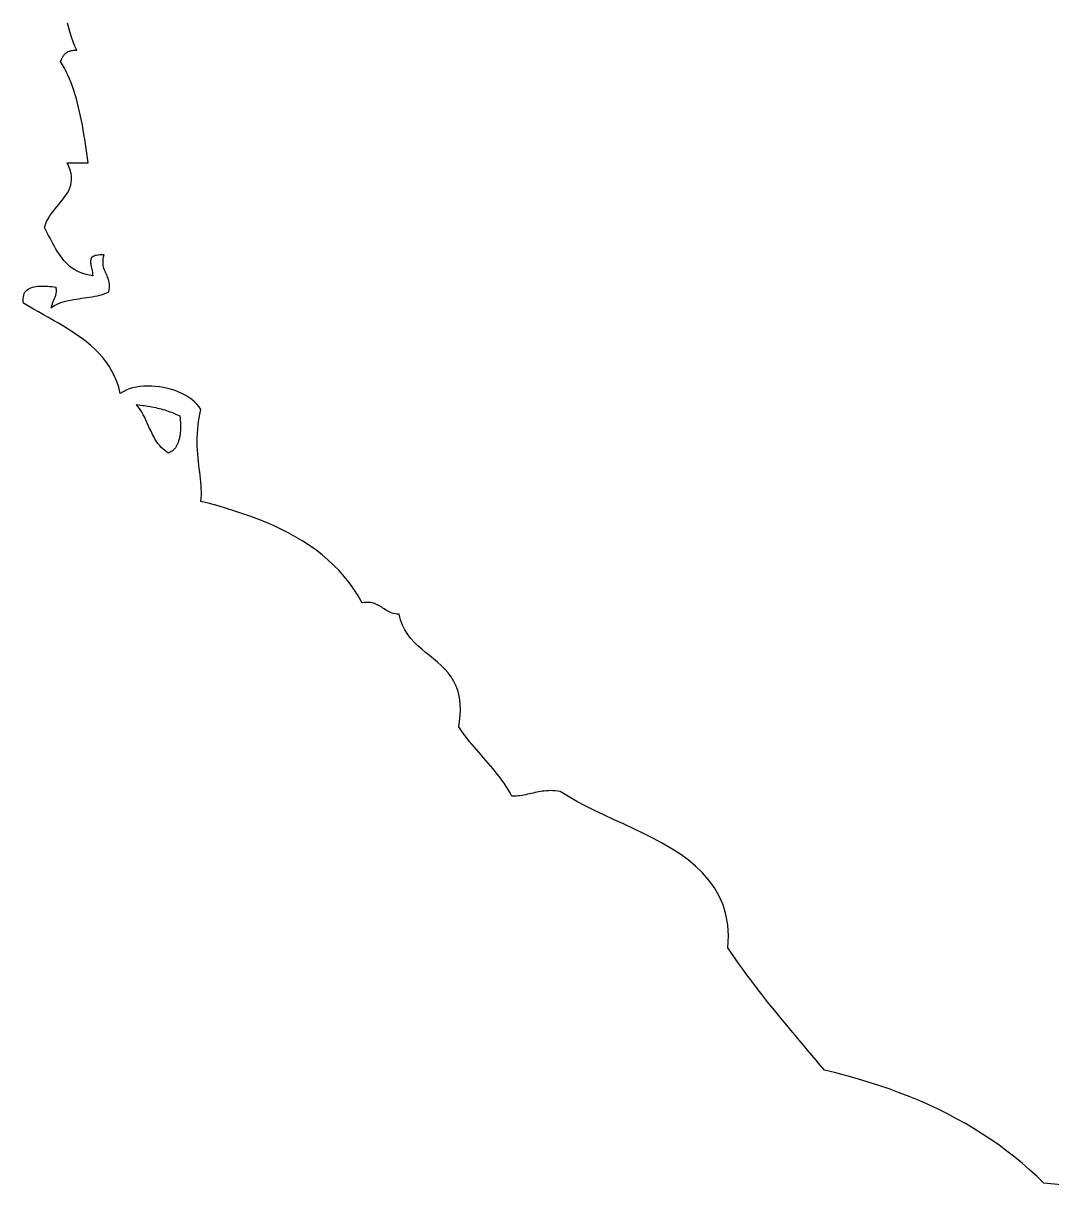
# Model space of a CAD drawing. Extents: x 0 to 1.82, y -2.75 to 0.29.
# Drawn here: x 0.122 to 0.754, y -2.717 to -2.003 of the extents above; entities that cross this region are included whole.
import ezdxf

# ---------------------------------------------------------------- set-up
doc = ezdxf.new("R2010")
doc.units = 0
doc.layers.get('0').update_dxf_attribs({"linetype": 'CONTINUOUS'})

msp = doc.modelspace()

# ---------------------------------------------------------------- linework, layer by layer
at = {"color": 7}
for points in [[(0.1546, -2.01915), (0.15342, -2.01662), (0.15234, -2.01398), (0.15136, -2.01125), (0.15047, -2.00843), (0.14966, -2.00553), (0.14893, -2.00256)], [(0.1447, -2.02609), (0.14495, -2.02548), (0.1452, -2.02491), (0.14545, -2.02437), (0.14571, -2.02385), (0.14597, -2.02337), (0.14625, -2.02291), (0.14653, -2.02249), (0.14683, -2.02209), (0.14714, -2.02172), (0.14746, -2.02137), (0.14781, -2.02105), (0.14817, -2.02076), (0.14855, -2.0205), (0.14895, -2.02026), (0.14938, -2.02004), (0.14984, -2.01985), (0.15032, -2.01968), (0.15083, -2.01954), (0.15137, -2.01942), (0.15195, -2.01932), (0.15255, -2.01925), (0.1532, -2.01919), (0.15388, -2.01916), (0.1546, -2.01915)], [(0.16154, -2.08848), (0.16116, -2.08552), (0.16077, -2.08257), (0.16037, -2.07963), (0.15995, -2.07671), (0.15951, -2.07381), (0.15905, -2.07093), (0.15856, -2.06808), (0.15805, -2.06526), (0.15752, -2.06247), (0.15695, -2.05972), (0.15635, -2.057), (0.15572, -2.05431), (0.15505, -2.05167), (0.15434, -2.04908), (0.1536, -2.04653), (0.15281, -2.04402), (0.15197, -2.04157), (0.15109, -2.03918), (0.15016, -2.03684), (0.14918, -2.03456), (0.14815, -2.03234), (0.14706, -2.03019), (0.14591, -2.0281), (0.1447, -2.02609)], [(0.1348, -2.1281), (0.13537, -2.12629), (0.13609, -2.12456), (0.13694, -2.12291), (0.13789, -2.12132), (0.13892, -2.11978), (0.14003, -2.11829), (0.14118, -2.11684), (0.14235, -2.11541), (0.14354, -2.114), (0.14471, -2.1126), (0.14584, -2.11119), (0.14693, -2.10978), (0.14794, -2.10834), (0.14886, -2.10688), (0.14967, -2.10537), (0.15035, -2.10382), (0.15088, -2.1022), (0.15123, -2.10052), (0.1514, -2.09877), (0.15135, -2.09692), (0.15107, -2.09498), (0.15055, -2.09293), (0.14975, -2.09077), (0.14866, -2.08848)], [(0.16451, -2.15782), (0.16235, -2.1575), (0.16031, -2.15706), (0.1584, -2.1565), (0.1566, -2.15582), (0.15491, -2.15503), (0.15332, -2.15415), (0.15183, -2.15316), (0.15042, -2.15209), (0.1491, -2.15094), (0.14786, -2.14971), (0.14668, -2.14841), (0.14557, -2.14704), (0.14451, -2.14562), (0.14351, -2.14415), (0.14254, -2.14264), (0.14162, -2.14109), (0.14073, -2.1395), (0.13986, -2.1379), (0.13901, -2.13627), (0.13817, -2.13464), (0.13733, -2.13299), (0.1365, -2.13135), (0.13565, -2.12972), (0.1348, -2.1281)], [(0.17144, -2.14494), (0.17004, -2.14496), (0.16879, -2.14502), (0.16769, -2.14513), (0.16673, -2.14527), (0.16591, -2.14546), (0.16521, -2.1457), (0.16462, -2.14597), (0.16414, -2.1463), (0.16376, -2.14666), (0.16348, -2.14707), (0.16327, -2.14753), (0.16315, -2.14803), (0.16309, -2.14858), (0.16308, -2.14918), (0.16313, -2.14982), (0.16323, -2.15052), (0.16335, -2.15125), (0.1635, -2.15204), (0.16367, -2.15288), (0.16385, -2.15377), (0.16404, -2.1547), (0.16421, -2.15569), (0.16437, -2.15673), (0.16451, -2.15782)], [(0.17441, -2.16772), (0.17461, -2.16641), (0.17471, -2.16519), (0.17473, -2.16406), (0.17467, -2.16301), (0.17455, -2.16202), (0.17437, -2.1611), (0.17414, -2.16022), (0.17386, -2.15939), (0.17356, -2.1586), (0.17324, -2.15783), (0.1729, -2.15707), (0.17256, -2.15633), (0.17222, -2.15559), (0.1719, -2.15483), (0.1716, -2.15406), (0.17133, -2.15327), (0.17111, -2.15244), (0.17093, -2.15156), (0.17082, -2.15064), (0.17077, -2.14965), (0.1708, -2.1486), (0.17091, -2.14747), (0.17113, -2.14625), (0.17144, -2.14494)], [(0.12192, -2.17465), (0.12174, -2.17323), (0.1217, -2.17194), (0.1218, -2.17077), (0.12201, -2.16972), (0.12234, -2.16878), (0.12279, -2.16795), (0.12333, -2.16722), (0.12397, -2.16658), (0.12471, -2.16603), (0.12552, -2.16557), (0.12641, -2.16519), (0.12737, -2.16487), (0.12839, -2.16463), (0.12946, -2.16444), (0.13059, -2.16431), (0.13175, -2.16423), (0.13295, -2.1642), (0.13418, -2.16421), (0.13542, -2.16425), (0.13668, -2.16431), (0.13795, -2.1644), (0.13922, -2.16451), (0.14048, -2.16463), (0.14173, -2.16475)], [(0.14173, -2.16475), (0.14183, -2.16547), (0.1419, -2.16616), (0.14193, -2.1668), (0.14192, -2.16742), (0.14189, -2.16801), (0.14182, -2.16857), (0.14173, -2.16911), (0.14162, -2.16963), (0.14149, -2.17013), (0.14133, -2.17061), (0.14117, -2.17109), (0.14099, -2.17156), (0.1408, -2.17202), (0.1406, -2.17248), (0.14039, -2.17294), (0.14019, -2.17341), (0.13998, -2.17388), (0.13978, -2.17436), (0.13958, -2.17485), (0.13939, -2.17536), (0.13921, -2.17589), (0.13904, -2.17644), (0.13889, -2.17702), (0.13876, -2.17762)], [(0.13876, -2.17762), (0.1398, -2.1768), (0.14093, -2.17607), (0.14216, -2.17541), (0.14346, -2.17483), (0.14484, -2.17431), (0.14628, -2.17385), (0.14778, -2.17344), (0.14932, -2.17308), (0.15091, -2.17275), (0.15253, -2.17245), (0.15418, -2.17218), (0.15584, -2.17193), (0.15752, -2.17169), (0.1592, -2.17145), (0.16087, -2.1712), (0.16253, -2.17095), (0.16417, -2.17068), (0.16578, -2.17038), (0.16735, -2.17006), (0.16888, -2.16969), (0.17036, -2.16928), (0.17178, -2.16882), (0.17314, -2.1683), (0.17441, -2.16772)], [(0.18135, -2.23012), (0.18037, -2.22639), (0.17917, -2.22286), (0.17778, -2.21953), (0.17619, -2.21638), (0.17442, -2.2134), (0.17248, -2.21059), (0.17038, -2.20792), (0.16814, -2.20539), (0.16576, -2.20299), (0.16327, -2.20071), (0.16066, -2.19853), (0.15795, -2.19644), (0.15515, -2.19444), (0.15228, -2.19251), (0.14934, -2.19064), (0.14635, -2.18881), (0.14332, -2.18703), (0.14026, -2.18527), (0.13718, -2.18353), (0.13409, -2.18179), (0.13101, -2.18004), (0.12795, -2.17828), (0.12492, -2.17649), (0.12192, -2.17465)], [(0.23087, -2.24002), (0.22977, -2.23834), (0.22848, -2.23674), (0.22699, -2.23525), (0.22534, -2.23385), (0.22354, -2.23256), (0.2216, -2.23137), (0.21954, -2.23029), (0.21737, -2.22931), (0.21511, -2.22844), (0.21278, -2.22769), (0.21039, -2.22705), (0.20796, -2.22653), (0.20551, -2.22612), (0.20304, -2.22584), (0.20058, -2.22568), (0.19815, -2.22564), (0.19575, -2.22573), (0.1934, -2.22595), (0.19113, -2.22631), (0.18894, -2.22679), (0.18685, -2.22742), (0.18487, -2.22818), (0.18304, -2.22908), (0.18135, -2.23012)], [(0.19125, -2.23705), (0.19248, -2.23718), (0.19371, -2.23732), (0.19492, -2.23747), (0.19612, -2.23763), (0.19731, -2.23781), (0.19849, -2.23799), (0.19966, -2.23819), (0.20083, -2.23841), (0.20198, -2.23864), (0.20312, -2.23888), (0.20425, -2.23913), (0.20536, -2.2394), (0.20647, -2.23969), (0.20757, -2.23999), (0.20866, -2.24031), (0.20974, -2.24065), (0.21081, -2.241), (0.21186, -2.24137), (0.21291, -2.24176), (0.21395, -2.24216), (0.21498, -2.24259), (0.21599, -2.24303), (0.217, -2.2435), (0.21799, -2.24398)], [(0.21106, -2.26676), (0.20975, -2.26598), (0.20853, -2.2651), (0.20741, -2.26415), (0.20636, -2.26312), (0.20539, -2.26202), (0.20448, -2.26087), (0.20364, -2.25966), (0.20284, -2.2584), (0.20209, -2.2571), (0.20138, -2.25577), (0.2007, -2.25441), (0.20004, -2.25302), (0.1994, -2.25162), (0.19876, -2.25021), (0.19813, -2.2488), (0.19749, -2.2474), (0.19683, -2.246), (0.19616, -2.24462), (0.19545, -2.24326), (0.19471, -2.24193), (0.19393, -2.24064), (0.1931, -2.23939), (0.19221, -2.23819), (0.19125, -2.23705)], [(0.23087, -2.29648), (0.23107, -2.2945), (0.23117, -2.29253), (0.23119, -2.29056), (0.23114, -2.28858), (0.23103, -2.28659), (0.23087, -2.28459), (0.23066, -2.28257), (0.23043, -2.28052), (0.23017, -2.27844), (0.22991, -2.27632), (0.22964, -2.27417), (0.22938, -2.27196), (0.22915, -2.26971), (0.22894, -2.2674), (0.22878, -2.26502), (0.22867, -2.26258), (0.22862, -2.26007), (0.22864, -2.25748), (0.22875, -2.25481), (0.22894, -2.25205), (0.22924, -2.24919), (0.22966, -2.24624), (0.2302, -2.24319), (0.23087, -2.24002)], [(0.21799, -2.24398), (0.21811, -2.24534), (0.2182, -2.24666), (0.21826, -2.24797), (0.2183, -2.24925), (0.21832, -2.2505), (0.2183, -2.25172), (0.21826, -2.25291), (0.21818, -2.25407), (0.21806, -2.2552), (0.21791, -2.25628), (0.21773, -2.25733), (0.2175, -2.25835), (0.21723, -2.25931), (0.21692, -2.26024), (0.21656, -2.26112), (0.21616, -2.26196), (0.21571, -2.26275), (0.21521, -2.26348), (0.21466, -2.26417), (0.21405, -2.2648), (0.21339, -2.26538), (0.21267, -2.2659), (0.2119, -2.26636), (0.21106, -2.26676)], [(0.32991, -2.35888), (0.32746, -2.35452), (0.32482, -2.35037), (0.322, -2.3464), (0.319, -2.34263), (0.31583, -2.33904), (0.31249, -2.33562), (0.30899, -2.33236), (0.30534, -2.32927), (0.30154, -2.32634), (0.29759, -2.32355), (0.29351, -2.3209), (0.28931, -2.31839), (0.28497, -2.31601), (0.28052, -2.31375), (0.27596, -2.31161), (0.27129, -2.30957), (0.26653, -2.30764), (0.26167, -2.30581), (0.25672, -2.30407), (0.25169, -2.30241), (0.24658, -2.30082), (0.24141, -2.29931), (0.23617, -2.29787), (0.23087, -2.29648)], [(0.35269, -2.36581), (0.3515, -2.36576), (0.35039, -2.36563), (0.34936, -2.36543), (0.34839, -2.36516), (0.34749, -2.36483), (0.34663, -2.36445), (0.34581, -2.36403), (0.34503, -2.36357), (0.34427, -2.36309), (0.34352, -2.3626), (0.34279, -2.3621), (0.34205, -2.3616), (0.3413, -2.36111), (0.34053, -2.36064), (0.33973, -2.3602), (0.3389, -2.35979), (0.33802, -2.35943), (0.33709, -2.35912), (0.3361, -2.35888), (0.33504, -2.3587), (0.3339, -2.3586), (0.33267, -2.3586), (0.33134, -2.35868), (0.32991, -2.35888)], [(0.38934, -2.43514), (0.39009, -2.42993), (0.3904, -2.42519), (0.39028, -2.42087), (0.38979, -2.41694), (0.38895, -2.41336), (0.38779, -2.4101), (0.38636, -2.40713), (0.38468, -2.4044), (0.38279, -2.40189), (0.38073, -2.39955), (0.37853, -2.39736), (0.37622, -2.39527), (0.37383, -2.39326), (0.37141, -2.39129), (0.36899, -2.38931), (0.3666, -2.38731), (0.36427, -2.38523), (0.36204, -2.38305), (0.35995, -2.38073), (0.35802, -2.37824), (0.3563, -2.37553), (0.35481, -2.37258), (0.3536, -2.36935), (0.35269, -2.36581)], [(0.42203, -2.47773), (0.42089, -2.47565), (0.4197, -2.47364), (0.41847, -2.47167), (0.4172, -2.46976), (0.41589, -2.46789), (0.41455, -2.46606), (0.41318, -2.46427), (0.41179, -2.46251), (0.41038, -2.46077), (0.40895, -2.45906), (0.40751, -2.45737), (0.40605, -2.45569), (0.4046, -2.45402), (0.40314, -2.45236), (0.40168, -2.4507), (0.40024, -2.44904), (0.3988, -2.44737), (0.39737, -2.44569), (0.39597, -2.444), (0.39458, -2.44228), (0.39322, -2.44054), (0.39189, -2.43878), (0.3906, -2.43698), (0.38934, -2.43514)], [(0.45174, -2.47476), (0.45016, -2.47455), (0.44866, -2.4744), (0.44721, -2.47432), (0.44582, -2.47429), (0.44449, -2.47432), (0.4432, -2.47439), (0.44195, -2.4745), (0.44073, -2.47465), (0.43955, -2.47483), (0.4384, -2.47503), (0.43726, -2.47526), (0.43614, -2.4755), (0.43503, -2.47575), (0.43392, -2.47601), (0.43282, -2.47627), (0.43171, -2.47652), (0.43059, -2.47676), (0.42945, -2.47699), (0.4283, -2.47719), (0.42711, -2.47737), (0.4259, -2.47752), (0.42465, -2.47763), (0.42336, -2.4777), (0.42203, -2.47773)], [(0.55474, -2.57083), (0.5551, -2.56354), (0.5547, -2.55674), (0.55361, -2.55041), (0.55186, -2.54452), (0.54951, -2.53905), (0.54659, -2.53395), (0.54316, -2.52921), (0.53926, -2.52479), (0.53495, -2.52067), (0.53026, -2.51682), (0.52525, -2.5132), (0.51996, -2.50979), (0.51443, -2.50657), (0.50872, -2.50349), (0.50287, -2.50054), (0.49693, -2.49768), (0.49095, -2.49489), (0.48496, -2.49214), (0.47903, -2.48939), (0.47319, -2.48662), (0.4675, -2.4838), (0.46199, -2.4809), (0.45672, -2.4779), (0.45174, -2.47476)], [(0.61417, -2.64611), (0.61157, -2.64301), (0.60897, -2.63993), (0.60638, -2.63686), (0.60379, -2.63379), (0.6012, -2.63072), (0.59862, -2.62766), (0.59605, -2.62459), (0.59348, -2.62153), (0.59093, -2.61846), (0.58839, -2.61538), (0.58586, -2.6123), (0.58334, -2.60921), (0.58085, -2.60611), (0.57836, -2.603), (0.5759, -2.59987), (0.57345, -2.59673), (0.57103, -2.59357), (0.56863, -2.59039), (0.56625, -2.58719), (0.56389, -2.58397), (0.56156, -2.58073), (0.55926, -2.57746), (0.55699, -2.57416), (0.55474, -2.57083)], [(0.74887, -2.71544), (0.7446, -2.71128), (0.74021, -2.70724), (0.73569, -2.70332), (0.73105, -2.6995), (0.7263, -2.6958), (0.72142, -2.69221), (0.71642, -2.68873), (0.71131, -2.68536), (0.70608, -2.6821), (0.70073, -2.67895), (0.69527, -2.6759), (0.68969, -2.67297), (0.684, -2.67015), (0.6782, -2.66743), (0.67229, -2.66482), (0.66626, -2.66232), (0.66013, -2.65992), (0.65388, -2.65763), (0.64753, -2.65545), (0.64107, -2.65337), (0.6345, -2.6514), (0.62783, -2.64953), (0.62105, -2.64777), (0.61417, -2.64611)], [(0.75988, -2.71652), (0.74887, -2.71544)]]:
    msp.add_lwpolyline(points, dxfattribs=at)
msp.add_lwpolyline([(0.19125, -2.23705), (0.19125, -2.23705)], close=True, dxfattribs=at)
msp.add_polyline3d([(0.14866, -2.08848, 0), (0.14916, -2.08848, 0), (0.14965, -2.08848, 0), (0.15015, -2.08848, 0), (0.15065, -2.08848, 0), (0.15115, -2.08848, 0), (0.15165, -2.08848, 0), (0.15215, -2.08848, 0), (0.15266, -2.08848, 0), (0.15317, -2.08848, 0), (0.15369, -2.08848, 0), (0.1542, -2.08848, 0), (0.15473, -2.08848, 0), (0.15526, -2.08848, 0), (0.15579, -2.08848, 0), (0.15633, -2.08848, 0), (0.15688, -2.08848, 0), (0.15743, -2.08848, 0), (0.15799, -2.08848, 0), (0.15856, -2.08848, 0), (0.15914, -2.08848, 0), (0.15973, -2.08848, 0), (0.16032, -2.08848, 0), (0.16092, -2.08848, 0), (0.16154, -2.08848, 0)], dxfattribs=at)

doc.saveas('drawing.dxf')
